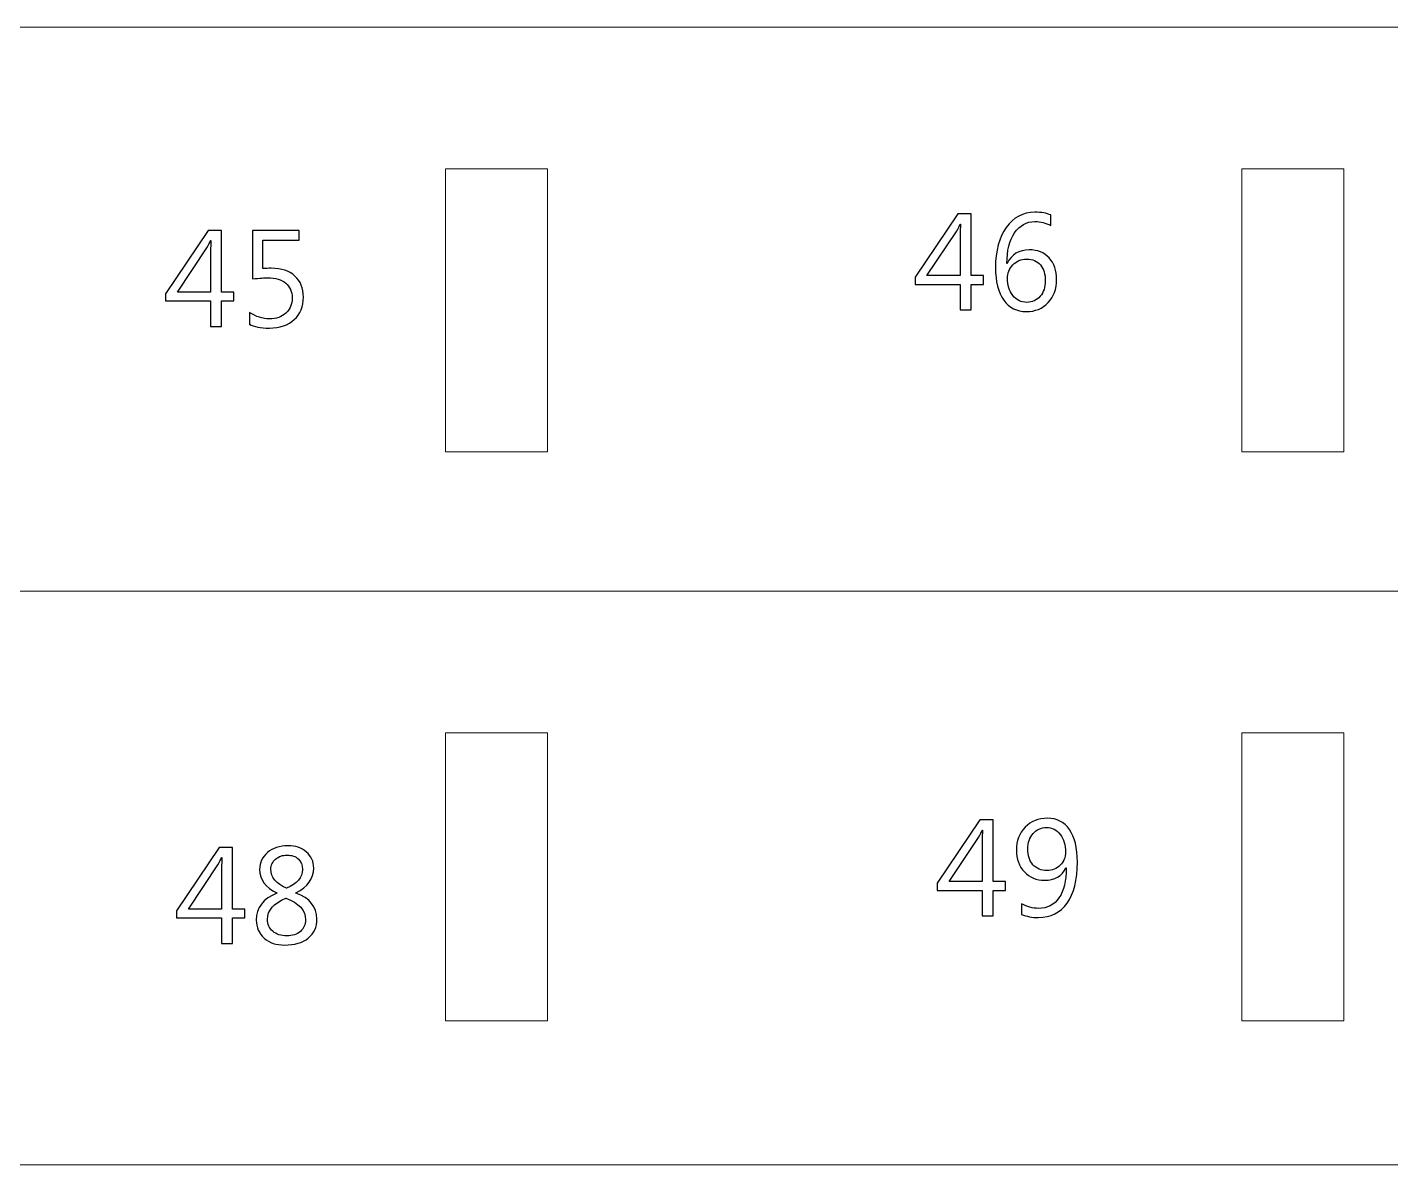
# Model space of a CAD drawing. Header units: centimetres. Extents: x -19.4 to 19.9, y -26.5 to 22.7.
# Drawn here: x -7.061 to -2.856, y -0.946 to 2.564 of the extents above; entities that cross this region are included whole.
import ezdxf

# ---------------------------------------------------------------- set-up
doc = ezdxf.new("R2010")
doc.units = ezdxf.units.CM
doc.header["$MEASUREMENT"] = 0
doc.layers.add('Camada 1', color=7, linetype='Continuous')

msp = doc.modelspace()

# ---------------------------------------------------------------- linework, layer by layer
at = {"layer": 'Camada 1', "color": 7, "lineweight": 9}
for points in [[(-5.77129, 1.2545), (-5.45597, 1.2545), (-5.45597, 2.12774), (-5.77129, 2.12774), (-5.77129, 1.2545)], [(-3.31529, 1.2545), (-2.99997, 1.2545), (-2.99997, 2.12774), (-3.31529, 2.12774), (-3.31529, 1.2545)], [(-5.77129, -0.50132), (-5.45597, -0.50132), (-5.45597, 0.38722), (-5.77129, 0.38722), (-5.77129, -0.50132)], [(-3.31529, -0.50132), (-2.99997, -0.50132), (-2.99997, 0.38722), (-3.31529, 0.38722), (-3.31529, -0.50132)]]:
    msp.add_lwpolyline(points, close=True, dxfattribs=at)
for points in [[(-10.39431, 2.56448), (-10.39431, 2.56448), (-1.77243, 2.56448), (-1.77243, 2.56448), (-1.77243, 2.56448), (-1.77243, 2.56448), (-1.45035, 0.82548), (-1.45035, 0.82548), (-1.45035, 0.82548), (-1.45035, 0.82548), (-10.39313, 0.82464), (-10.39313, 0.82464), (-10.39313, 0.82464), (-10.39313, 0.82464), (-10.39431, 2.56448), (-10.39431, 2.56448)], [(-10.39431, -0.94572), (-10.39431, -0.94572), (-1.77243, -0.94572), (-1.77243, -0.94572), (-1.77243, -0.94572), (-1.77243, -0.94572), (-1.45035, 0.82379), (-1.45035, 0.82379), (-1.45035, 0.82379), (-1.45035, 0.82379), (-10.39313, 0.82464), (-10.39313, 0.82464), (-10.39313, 0.82464), (-10.39313, 0.82464), (-10.39431, -0.94572), (-10.39431, -0.94572)]]:
    msp.add_open_spline(points, degree=3, knots=[0, 0, 0, 0, 0.2, 0.2, 0.2, 0.2, 0.4, 0.4, 0.4, 0.4, 0.6, 0.6, 0.6, 0.6, 1, 1, 1, 1], dxfattribs=at)
at = {"layer": 'Camada 1', "color": 7}
for points, knots in [([(-4.11186, 1.77094), (-4.11186, 1.77094), (-4.14996, 1.77094), (-4.14996, 1.77094), (-4.14996, 1.77094), (-4.14996, 1.77094), (-4.14996, 1.6922), (-4.14996, 1.6922), (-4.14996, 1.6922), (-4.14996, 1.6922), (-4.18341, 1.6922), (-4.18341, 1.6922), (-4.18341, 1.6922), (-4.18341, 1.6922), (-4.18341, 1.77094), (-4.18341, 1.77094), (-4.18341, 1.77094), (-4.18341, 1.77094), (-4.32269, 1.77094), (-4.32269, 1.77094), (-4.32269, 1.77094), (-4.32269, 1.77094), (-4.32269, 1.7931), (-4.32269, 1.7931), (-4.32269, 1.7931), (-4.32269, 1.7931), (-4.19082, 1.98854), (-4.19082, 1.98854), (-4.19082, 1.98854), (-4.19082, 1.98854), (-4.14996, 1.98854), (-4.14996, 1.98854), (-4.14996, 1.98854), (-4.14996, 1.98854), (-4.14996, 1.79846), (-4.14996, 1.79846), (-4.14996, 1.79846), (-4.14996, 1.79846), (-4.11186, 1.79846), (-4.11186, 1.79846), (-4.11186, 1.79846), (-4.11186, 1.79846), (-4.11186, 1.77094), (-4.11186, 1.77094)], [0, 0, 0, 0, 0.0833333, 0.0833333, 0.0833333, 0.0833333, 0.1666667, 0.1666667, 0.1666667, 0.1666667, 0.25, 0.25, 0.25, 0.25, 0.3333333, 0.3333333, 0.3333333, 0.3333333, 0.4166667, 0.4166667, 0.4166667, 0.4166667, 0.5, 0.5, 0.5, 0.5, 0.5833333, 0.5833333, 0.5833333, 0.5833333, 0.6666667, 0.6666667, 0.6666667, 0.6666667, 0.75, 0.75, 0.75, 0.75, 0.8333333, 0.8333333, 0.8333333, 0.8333333, 1, 1, 1, 1]), ([(-3.90443, 1.98515), (-3.90443, 1.98515), (-3.90443, 1.95305), (-3.90443, 1.95305), (-3.90443, 1.95305), (-3.91974, 1.96088), (-3.93582, 1.96483), (-3.95276, 1.96483), (-3.95276, 1.96483), (-3.97901, 1.96483), (-4.00003, 1.95312), (-4.01584, 1.92969), (-4.01584, 1.92969), (-4.03157, 1.90627), (-4.03947, 1.87487), (-4.03947, 1.83557), (-4.03947, 1.83557), (-4.03947, 1.83557), (-4.03863, 1.83557), (-4.03863, 1.83557), (-4.03863, 1.83557), (-4.02487, 1.86358), (-4.00229, 1.87762), (-3.97089, 1.87762), (-3.97089, 1.87762), (-3.945, 1.87762), (-3.92447, 1.8693), (-3.90915, 1.85272), (-3.90915, 1.85272), (-3.89384, 1.83607), (-3.88622, 1.81384), (-3.88622, 1.78597), (-3.88622, 1.78597), (-3.88622, 1.7569), (-3.89497, 1.73312), (-3.91247, 1.71471), (-3.91247, 1.71471), (-3.92997, 1.69629), (-3.95219, 1.68712), (-3.97915, 1.68712), (-3.97915, 1.68712), (-4.00892, 1.68712), (-4.03228, 1.69897), (-4.04921, 1.72268), (-4.04921, 1.72268), (-4.06614, 1.74639), (-4.07461, 1.77969), (-4.07461, 1.82259), (-4.07461, 1.82259), (-4.07461, 1.87459), (-4.06353, 1.91608), (-4.04138, 1.94705), (-4.04138, 1.94705), (-4.01922, 1.9781), (-3.98994, 1.99362), (-3.9536, 1.99362), (-3.9536, 1.99362), (-3.93293, 1.99362), (-3.91656, 1.9908), (-3.90443, 1.98515)], [0, 0, 0, 0, 0.0625, 0.0625, 0.0625, 0.0625, 0.125, 0.125, 0.125, 0.125, 0.1875, 0.1875, 0.1875, 0.1875, 0.25, 0.25, 0.25, 0.25, 0.3125, 0.3125, 0.3125, 0.3125, 0.375, 0.375, 0.375, 0.375, 0.4375, 0.4375, 0.4375, 0.4375, 0.5, 0.5, 0.5, 0.5, 0.5625, 0.5625, 0.5625, 0.5625, 0.625, 0.625, 0.625, 0.625, 0.6875, 0.6875, 0.6875, 0.6875, 0.75, 0.75, 0.75, 0.75, 0.8125, 0.8125, 0.8125, 0.8125, 0.875, 0.875, 0.875, 0.875, 1, 1, 1, 1]), ([(-6.42386, 1.71994), (-6.42386, 1.71994), (-6.46196, 1.71994), (-6.46196, 1.71994), (-6.46196, 1.71994), (-6.46196, 1.71994), (-6.46196, 1.6412), (-6.46196, 1.6412), (-6.46196, 1.6412), (-6.46196, 1.6412), (-6.49541, 1.6412), (-6.49541, 1.6412), (-6.49541, 1.6412), (-6.49541, 1.6412), (-6.49541, 1.71994), (-6.49541, 1.71994), (-6.49541, 1.71994), (-6.49541, 1.71994), (-6.63469, 1.71994), (-6.63469, 1.71994), (-6.63469, 1.71994), (-6.63469, 1.71994), (-6.63469, 1.7421), (-6.63469, 1.7421), (-6.63469, 1.7421), (-6.63469, 1.7421), (-6.50282, 1.93754), (-6.50282, 1.93754), (-6.50282, 1.93754), (-6.50282, 1.93754), (-6.46196, 1.93754), (-6.46196, 1.93754), (-6.46196, 1.93754), (-6.46196, 1.93754), (-6.46196, 1.74746), (-6.46196, 1.74746), (-6.46196, 1.74746), (-6.46196, 1.74746), (-6.42386, 1.74746), (-6.42386, 1.74746), (-6.42386, 1.74746), (-6.42386, 1.74746), (-6.42386, 1.71994), (-6.42386, 1.71994)], [0, 0, 0, 0, 0.0833333, 0.0833333, 0.0833333, 0.0833333, 0.1666667, 0.1666667, 0.1666667, 0.1666667, 0.25, 0.25, 0.25, 0.25, 0.3333333, 0.3333333, 0.3333333, 0.3333333, 0.4166667, 0.4166667, 0.4166667, 0.4166667, 0.5, 0.5, 0.5, 0.5, 0.5833333, 0.5833333, 0.5833333, 0.5833333, 0.6666667, 0.6666667, 0.6666667, 0.6666667, 0.75, 0.75, 0.75, 0.75, 0.8333333, 0.8333333, 0.8333333, 0.8333333, 1, 1, 1, 1]), ([(-6.3756, 1.6484), (-6.3756, 1.6484), (-6.3756, 1.68438), (-6.3756, 1.68438), (-6.3756, 1.68438), (-6.35535, 1.67112), (-6.33475, 1.66448), (-6.3138, 1.66448), (-6.3138, 1.66448), (-6.29284, 1.66448), (-6.27598, 1.67041), (-6.26314, 1.68226), (-6.26314, 1.68226), (-6.25036, 1.69405), (-6.24394, 1.70978), (-6.24394, 1.72933), (-6.24394, 1.72933), (-6.24394, 1.74873), (-6.25051, 1.7639), (-6.26356, 1.77476), (-6.26356, 1.77476), (-6.27668, 1.78563), (-6.29538, 1.79106), (-6.31979, 1.79106), (-6.31979, 1.79106), (-6.32805, 1.79106), (-6.34357, 1.79022), (-6.36629, 1.78859), (-6.36629, 1.78859), (-6.36629, 1.78859), (-6.36629, 1.93754), (-6.36629, 1.93754), (-6.36629, 1.93754), (-6.36629, 1.93754), (-6.22278, 1.93754), (-6.22278, 1.93754), (-6.22278, 1.93754), (-6.22278, 1.93754), (-6.22278, 1.90706), (-6.22278, 1.90706), (-6.22278, 1.90706), (-6.22278, 1.90706), (-6.33412, 1.90706), (-6.33412, 1.90706), (-6.33412, 1.90706), (-6.33412, 1.90706), (-6.33412, 1.81985), (-6.33412, 1.81985), (-6.33412, 1.81985), (-6.32501, 1.82041), (-6.31662, 1.8207), (-6.30886, 1.8207), (-6.30886, 1.8207), (-6.27718, 1.8207), (-6.25262, 1.81272), (-6.23527, 1.79685), (-6.23527, 1.79685), (-6.21791, 1.78097), (-6.20923, 1.75917), (-6.20923, 1.73151), (-6.20923, 1.73151), (-6.20923, 1.70287), (-6.21854, 1.67979), (-6.23724, 1.66237), (-6.23724, 1.66237), (-6.25594, 1.64487), (-6.28162, 1.63612), (-6.31415, 1.63612), (-6.31415, 1.63612), (-6.34159, 1.63612), (-6.36206, 1.64021), (-6.3756, 1.6484)], [0, 0, 0, 0, 0.0526316, 0.0526316, 0.0526316, 0.0526316, 0.1052632, 0.1052632, 0.1052632, 0.1052632, 0.1578947, 0.1578947, 0.1578947, 0.1578947, 0.2105263, 0.2105263, 0.2105263, 0.2105263, 0.2631579, 0.2631579, 0.2631579, 0.2631579, 0.3157895, 0.3157895, 0.3157895, 0.3157895, 0.3684211, 0.3684211, 0.3684211, 0.3684211, 0.4210526, 0.4210526, 0.4210526, 0.4210526, 0.4736842, 0.4736842, 0.4736842, 0.4736842, 0.5263158, 0.5263158, 0.5263158, 0.5263158, 0.5789474, 0.5789474, 0.5789474, 0.5789474, 0.6315789, 0.6315789, 0.6315789, 0.631579, 0.6842105, 0.6842105, 0.6842105, 0.6842105, 0.7368421, 0.7368421, 0.7368421, 0.7368421, 0.7894737, 0.7894737, 0.7894737, 0.7894737, 0.8421053, 0.8421053, 0.8421053, 0.8421053, 0.8947368, 0.8947368, 0.8947368, 0.8947369, 1, 1, 1, 1]), ([(-4.18341, 1.79846), (-4.18341, 1.79846), (-4.18341, 1.92652), (-4.18341, 1.92652), (-4.18341, 1.92652), (-4.18341, 1.93562), (-4.18313, 1.94585), (-4.18256, 1.95714), (-4.18256, 1.95714), (-4.18256, 1.95714), (-4.18341, 1.95714), (-4.18341, 1.95714), (-4.18341, 1.95714), (-4.18531, 1.95213), (-4.18912, 1.94458), (-4.19477, 1.93442), (-4.19477, 1.93442), (-4.19477, 1.93442), (-4.28593, 1.79846), (-4.28593, 1.79846), (-4.28593, 1.79846), (-4.28593, 1.79846), (-4.18341, 1.79846), (-4.18341, 1.79846)], [0, 0, 0, 0, 0.1428571, 0.1428571, 0.1428571, 0.1428572, 0.2857143, 0.2857143, 0.2857143, 0.2857143, 0.4285714, 0.4285714, 0.4285714, 0.4285714, 0.5714286, 0.5714286, 0.5714286, 0.5714286, 0.7142857, 0.7142857, 0.7142857, 0.7142857, 1, 1, 1, 1]), ([(-6.49541, 1.74746), (-6.49541, 1.74746), (-6.49541, 1.87552), (-6.49541, 1.87552), (-6.49541, 1.87552), (-6.49541, 1.88462), (-6.49513, 1.89485), (-6.49456, 1.90614), (-6.49456, 1.90614), (-6.49456, 1.90614), (-6.49541, 1.90614), (-6.49541, 1.90614), (-6.49541, 1.90614), (-6.49731, 1.90113), (-6.50112, 1.89358), (-6.50677, 1.88342), (-6.50677, 1.88342), (-6.50677, 1.88342), (-6.59793, 1.74746), (-6.59793, 1.74746), (-6.59793, 1.74746), (-6.59793, 1.74746), (-6.49541, 1.74746), (-6.49541, 1.74746)], [0, 0, 0, 0, 0.1428571, 0.1428571, 0.1428571, 0.1428572, 0.2857143, 0.2857143, 0.2857143, 0.2857143, 0.4285714, 0.4285714, 0.4285714, 0.4285714, 0.5714286, 0.5714286, 0.5714286, 0.5714286, 0.7142857, 0.7142857, 0.7142857, 0.7142857, 1, 1, 1, 1]), ([(-3.97844, 1.84884), (-3.99594, 1.84884), (-4.01012, 1.84291), (-4.02099, 1.83106), (-4.02099, 1.83106), (-4.03192, 1.81913), (-4.03736, 1.80516), (-4.03736, 1.789), (-4.03736, 1.789), (-4.03736, 1.76868), (-4.03192, 1.7514), (-4.02113, 1.737), (-4.02113, 1.737), (-4.01033, 1.72268), (-3.99594, 1.71548), (-3.97802, 1.71548), (-3.97802, 1.71548), (-3.96094, 1.71548), (-3.94711, 1.72176), (-3.93667, 1.73425), (-3.93667, 1.73425), (-3.92616, 1.74674), (-3.92094, 1.76254), (-3.92094, 1.78174), (-3.92094, 1.78174), (-3.92094, 1.80276), (-3.92595, 1.81913), (-3.93604, 1.83106), (-3.93604, 1.83106), (-3.94613, 1.84291), (-3.96024, 1.84884), (-3.97844, 1.84884)], [0, 0, 0, 0, 0.1111111, 0.1111111, 0.1111111, 0.1111111, 0.2222222, 0.2222222, 0.2222222, 0.2222222, 0.3333333, 0.3333333, 0.3333333, 0.3333333, 0.4444444, 0.4444444, 0.4444444, 0.4444445, 0.5555556, 0.5555556, 0.5555556, 0.5555556, 0.6666667, 0.6666667, 0.6666667, 0.6666667, 0.7777778, 0.7777778, 0.7777778, 0.7777778, 1, 1, 1, 1]), ([(-4.04386, -0.09906), (-4.04386, -0.09906), (-4.08196, -0.09906), (-4.08196, -0.09906), (-4.08196, -0.09906), (-4.08196, -0.09906), (-4.08196, -0.1778), (-4.08196, -0.1778), (-4.08196, -0.1778), (-4.08196, -0.1778), (-4.11541, -0.1778), (-4.11541, -0.1778), (-4.11541, -0.1778), (-4.11541, -0.1778), (-4.11541, -0.09906), (-4.11541, -0.09906), (-4.11541, -0.09906), (-4.11541, -0.09906), (-4.25469, -0.09906), (-4.25469, -0.09906), (-4.25469, -0.09906), (-4.25469, -0.09906), (-4.25469, -0.0769), (-4.25469, -0.0769), (-4.25469, -0.0769), (-4.25469, -0.0769), (-4.12282, 0.11854), (-4.12282, 0.11854), (-4.12282, 0.11854), (-4.12282, 0.11854), (-4.08196, 0.11854), (-4.08196, 0.11854), (-4.08196, 0.11854), (-4.08196, 0.11854), (-4.08196, -0.07154), (-4.08196, -0.07154), (-4.08196, -0.07154), (-4.08196, -0.07154), (-4.04386, -0.07154), (-4.04386, -0.07154), (-4.04386, -0.07154), (-4.04386, -0.07154), (-4.04386, -0.09906), (-4.04386, -0.09906)], [0, 0, 0, 0, 0.0833333, 0.0833333, 0.0833333, 0.0833333, 0.1666667, 0.1666667, 0.1666667, 0.1666667, 0.25, 0.25, 0.25, 0.25, 0.3333333, 0.3333333, 0.3333333, 0.3333333, 0.4166667, 0.4166667, 0.4166667, 0.4166667, 0.5, 0.5, 0.5, 0.5, 0.5833333, 0.5833333, 0.5833333, 0.5833333, 0.6666667, 0.6666667, 0.6666667, 0.6666667, 0.75, 0.75, 0.75, 0.75, 0.8333333, 0.8333333, 0.8333333, 0.8333333, 1, 1, 1, 1]), ([(-4.11541, -0.07154), (-4.11541, -0.07154), (-4.11541, 0.05652), (-4.11541, 0.05652), (-4.11541, 0.05652), (-4.11541, 0.06562), (-4.11513, 0.07585), (-4.11456, 0.08714), (-4.11456, 0.08714), (-4.11456, 0.08714), (-4.11541, 0.08714), (-4.11541, 0.08714), (-4.11541, 0.08714), (-4.11731, 0.08213), (-4.12112, 0.07458), (-4.12677, 0.06442), (-4.12677, 0.06442), (-4.12677, 0.06442), (-4.21793, -0.07154), (-4.21793, -0.07154), (-4.21793, -0.07154), (-4.21793, -0.07154), (-4.11541, -0.07154), (-4.11541, -0.07154)], [0, 0, 0, 0, 0.1428571, 0.1428571, 0.1428571, 0.1428572, 0.2857143, 0.2857143, 0.2857143, 0.2857143, 0.4285714, 0.4285714, 0.4285714, 0.4285714, 0.5714286, 0.5714286, 0.5714286, 0.5714286, 0.7142857, 0.7142857, 0.7142857, 0.7142857, 1, 1, 1, 1]), ([(-3.99391, -0.173), (-3.99391, -0.173), (-3.99391, -0.14048), (-3.99391, -0.14048), (-3.99391, -0.14048), (-3.9774, -0.14986), (-3.9599, -0.15452), (-3.94142, -0.15452), (-3.94142, -0.15452), (-3.9146, -0.15452), (-3.89365, -0.14365), (-3.87876, -0.12199), (-3.87876, -0.12199), (-3.8638, -0.10033), (-3.85632, -0.0695), (-3.85632, -0.02963), (-3.85632, -0.02963), (-3.85661, -0.02977), (-3.85689, -0.02977), (-3.85717, -0.02963), (-3.85717, -0.02963), (-3.8698, -0.05503), (-3.89188, -0.06773), (-3.92321, -0.06773), (-3.92321, -0.06773), (-3.94861, -0.06773), (-3.96936, -0.05912), (-3.98565, -0.04191), (-3.98565, -0.04191), (-4.00188, -0.02469), (-4.01, -0.00247), (-4.01, 0.02463), (-4.01, 0.02463), (-4.01, 0.05356), (-4.00111, 0.07733), (-3.98326, 0.09582), (-3.98326, 0.09582), (-3.9654, 0.11438), (-3.94261, 0.12362), (-3.91474, 0.12362), (-3.91474, 0.12362), (-3.8856, 0.12362), (-3.86282, 0.11205), (-3.84652, 0.08897), (-3.84652, 0.08897), (-3.83022, 0.0659), (-3.82203, 0.03225), (-3.82203, -0.01185), (-3.82203, -0.01185), (-3.82203, -0.0666), (-3.83262, -0.1088), (-3.85385, -0.13843), (-3.85385, -0.13843), (-3.87502, -0.16806), (-3.90451, -0.18288), (-3.94226, -0.18288), (-3.94226, -0.18288), (-3.96209, -0.18288), (-3.9793, -0.17956), (-3.99391, -0.173)], [0, 0, 0, 0, 0.0625, 0.0625, 0.0625, 0.0625, 0.125, 0.125, 0.125, 0.125, 0.1875, 0.1875, 0.1875, 0.1875, 0.25, 0.25, 0.25, 0.25, 0.3125, 0.3125, 0.3125, 0.3125, 0.375, 0.375, 0.375, 0.375, 0.4375, 0.4375, 0.4375, 0.4375, 0.5, 0.5, 0.5, 0.5, 0.5625, 0.5625, 0.5625, 0.5625, 0.625, 0.625, 0.625, 0.625, 0.6875, 0.6875, 0.6875, 0.6875, 0.75, 0.75, 0.75, 0.75, 0.8125, 0.8125, 0.8125, 0.8125, 0.875, 0.875, 0.875, 0.875, 1, 1, 1, 1]), ([(-3.91792, 0.09483), (-3.93429, 0.09483), (-3.94791, 0.08869), (-3.95884, 0.07635), (-3.95884, 0.07635), (-3.96978, 0.064), (-3.97528, 0.04833), (-3.97528, 0.02928), (-3.97528, 0.02928), (-3.97528, 0.00847), (-3.96992, -0.0079), (-3.9592, -0.01982), (-3.9592, -0.01982), (-3.94847, -0.03175), (-3.93394, -0.03767), (-3.91559, -0.03767), (-3.91559, -0.03767), (-3.89965, -0.03767), (-3.88617, -0.03224), (-3.87509, -0.02138), (-3.87509, -0.02138), (-3.86401, -0.01044), (-3.85844, 0.00283), (-3.85844, 0.01856), (-3.85844, 0.01856), (-3.85844, 0.041), (-3.86394, 0.05934), (-3.87495, 0.07352), (-3.87495, 0.07352), (-3.88596, 0.0877), (-3.90028, 0.09483), (-3.91792, 0.09483)], [0, 0, 0, 0, 0.1111111, 0.1111111, 0.1111111, 0.1111111, 0.2222222, 0.2222222, 0.2222222, 0.2222222, 0.3333333, 0.3333333, 0.3333333, 0.3333333, 0.4444444, 0.4444444, 0.4444444, 0.4444445, 0.5555556, 0.5555556, 0.5555556, 0.5555556, 0.6666667, 0.6666667, 0.6666667, 0.6666667, 0.7777778, 0.7777778, 0.7777778, 0.7777778, 1, 1, 1, 1]), ([(-6.38986, -0.18406), (-6.38986, -0.18406), (-6.42796, -0.18406), (-6.42796, -0.18406), (-6.42796, -0.18406), (-6.42796, -0.18406), (-6.42796, -0.2628), (-6.42796, -0.2628), (-6.42796, -0.2628), (-6.42796, -0.2628), (-6.46141, -0.2628), (-6.46141, -0.2628), (-6.46141, -0.2628), (-6.46141, -0.2628), (-6.46141, -0.18406), (-6.46141, -0.18406), (-6.46141, -0.18406), (-6.46141, -0.18406), (-6.60069, -0.18406), (-6.60069, -0.18406), (-6.60069, -0.18406), (-6.60069, -0.18406), (-6.60069, -0.1619), (-6.60069, -0.1619), (-6.60069, -0.1619), (-6.60069, -0.1619), (-6.46882, 0.03354), (-6.46882, 0.03354), (-6.46882, 0.03354), (-6.46882, 0.03354), (-6.42796, 0.03354), (-6.42796, 0.03354), (-6.42796, 0.03354), (-6.42796, 0.03354), (-6.42796, -0.15654), (-6.42796, -0.15654), (-6.42796, -0.15654), (-6.42796, -0.15654), (-6.38986, -0.15654), (-6.38986, -0.15654), (-6.38986, -0.15654), (-6.38986, -0.15654), (-6.38986, -0.18406), (-6.38986, -0.18406)], [0, 0, 0, 0, 0.0833333, 0.0833333, 0.0833333, 0.0833333, 0.1666667, 0.1666667, 0.1666667, 0.1666667, 0.25, 0.25, 0.25, 0.25, 0.3333333, 0.3333333, 0.3333333, 0.3333333, 0.4166667, 0.4166667, 0.4166667, 0.4166667, 0.5, 0.5, 0.5, 0.5, 0.5833333, 0.5833333, 0.5833333, 0.5833333, 0.6666667, 0.6666667, 0.6666667, 0.6666667, 0.75, 0.75, 0.75, 0.75, 0.8333333, 0.8333333, 0.8333333, 0.8333333, 1, 1, 1, 1]), ([(-6.46141, -0.15654), (-6.46141, -0.15654), (-6.46141, -0.02848), (-6.46141, -0.02848), (-6.46141, -0.02848), (-6.46141, -0.01938), (-6.46113, -0.00915), (-6.46056, 0.00214), (-6.46056, 0.00214), (-6.46056, 0.00214), (-6.46141, 0.00214), (-6.46141, 0.00214), (-6.46141, 0.00214), (-6.46331, -0.00287), (-6.46712, -0.01042), (-6.47277, -0.02058), (-6.47277, -0.02058), (-6.47277, -0.02058), (-6.56393, -0.15654), (-6.56393, -0.15654), (-6.56393, -0.15654), (-6.56393, -0.15654), (-6.46141, -0.15654), (-6.46141, -0.15654)], [0, 0, 0, 0, 0.1428571, 0.1428571, 0.1428571, 0.1428572, 0.2857143, 0.2857143, 0.2857143, 0.2857143, 0.4285714, 0.4285714, 0.4285714, 0.4285714, 0.5714286, 0.5714286, 0.5714286, 0.5714286, 0.7142857, 0.7142857, 0.7142857, 0.7142857, 1, 1, 1, 1]), ([(-6.2908, -0.10743), (-6.2908, -0.10743), (-6.2908, -0.10659), (-6.2908, -0.10659), (-6.2908, -0.10659), (-6.32636, -0.09008), (-6.34414, -0.06609), (-6.34414, -0.03462), (-6.34414, -0.03462), (-6.34414, -0.01324), (-6.33603, 0.00433), (-6.31973, 0.01802), (-6.31973, 0.01802), (-6.30343, 0.03177), (-6.28248, 0.03862), (-6.25679, 0.03862), (-6.25679, 0.03862), (-6.23365, 0.03862), (-6.2146, 0.0322), (-6.19971, 0.01936), (-6.19971, 0.01936), (-6.18483, 0.00651), (-6.17735, -0.00992), (-6.17735, -0.03003), (-6.17735, -0.03003), (-6.17735, -0.06291), (-6.19569, -0.08838), (-6.23238, -0.10659), (-6.23238, -0.10659), (-6.23238, -0.10659), (-6.23238, -0.10743), (-6.23238, -0.10743), (-6.23238, -0.10743), (-6.1892, -0.12289), (-6.16761, -0.14963), (-6.16761, -0.18766), (-6.16761, -0.18766), (-6.16761, -0.21221), (-6.17643, -0.23168), (-6.19407, -0.24615), (-6.19407, -0.24615), (-6.21164, -0.26061), (-6.23619, -0.26788), (-6.26759, -0.26788), (-6.26759, -0.26788), (-6.29292, -0.26788), (-6.31373, -0.26068), (-6.33017, -0.24636), (-6.33017, -0.24636), (-6.34654, -0.23204), (-6.35473, -0.21341), (-6.35473, -0.19055), (-6.35473, -0.19055), (-6.35473, -0.15252), (-6.33342, -0.12479), (-6.2908, -0.10743)], [0, 0, 0, 0, 0.0666667, 0.0666667, 0.0666667, 0.0666667, 0.1333333, 0.1333333, 0.1333333, 0.1333333, 0.2, 0.2, 0.2, 0.2, 0.2666667, 0.2666667, 0.2666667, 0.2666667, 0.3333333, 0.3333333, 0.3333333, 0.3333333, 0.4, 0.4, 0.4, 0.4, 0.4666667, 0.4666667, 0.4666667, 0.4666667, 0.5333333, 0.5333333, 0.5333333, 0.5333333, 0.6, 0.6, 0.6, 0.6, 0.6666667, 0.6666667, 0.6666667, 0.6666667, 0.7333333, 0.7333333, 0.7333333, 0.7333333, 0.8, 0.8, 0.8, 0.8, 0.8666667, 0.8666667, 0.8666667, 0.8666667, 1, 1, 1, 1]), ([(-6.21206, -0.03427), (-6.21206, -0.02058), (-6.21636, -0.00985), (-6.2249, -0.00195), (-6.2249, -0.00195), (-6.23344, 0.00588), (-6.24515, 0.00983), (-6.2599, 0.00983), (-6.2599, 0.00983), (-6.27373, 0.00983), (-6.28544, 0.00574), (-6.29504, -0.00252), (-6.29504, -0.00252), (-6.30463, -0.0107), (-6.30943, -0.02114), (-6.30943, -0.03384), (-6.30943, -0.03384), (-6.30943, -0.05967), (-6.29334, -0.07907), (-6.26117, -0.09219), (-6.26117, -0.09219), (-6.22843, -0.07865), (-6.21206, -0.05939), (-6.21206, -0.03427)], [0, 0, 0, 0, 0.1428571, 0.1428571, 0.1428571, 0.1428572, 0.2857143, 0.2857143, 0.2857143, 0.2857143, 0.4285714, 0.4285714, 0.4285714, 0.4285714, 0.5714286, 0.5714286, 0.5714286, 0.5714286, 0.7142857, 0.7142857, 0.7142857, 0.7142857, 1, 1, 1, 1]), ([(-6.26343, -0.12352), (-6.30117, -0.13855), (-6.32001, -0.16042), (-6.32001, -0.189), (-6.32001, -0.189), (-6.32001, -0.20374), (-6.31451, -0.21588), (-6.30357, -0.22533), (-6.30357, -0.22533), (-6.29264, -0.23479), (-6.27824, -0.23952), (-6.26032, -0.23952), (-6.26032, -0.23952), (-6.24325, -0.23952), (-6.22935, -0.23486), (-6.21855, -0.22555), (-6.21855, -0.22555), (-6.20776, -0.21623), (-6.20232, -0.20445), (-6.20232, -0.1902), (-6.20232, -0.1902), (-6.20232, -0.16042), (-6.22271, -0.13813), (-6.26343, -0.12352)], [0, 0, 0, 0, 0.1428571, 0.1428571, 0.1428571, 0.1428572, 0.2857143, 0.2857143, 0.2857143, 0.2857143, 0.4285714, 0.4285714, 0.4285714, 0.4285714, 0.5714286, 0.5714286, 0.5714286, 0.5714286, 0.7142857, 0.7142857, 0.7142857, 0.7142857, 1, 1, 1, 1])]:
    msp.add_open_spline(points, degree=3, knots=knots, dxfattribs=at)
at = {"layer": 'Camada 1', "color": 250, "lineweight": 9}
for points, knots in [([(-4.11186, 1.77094), (-4.11186, 1.77094), (-4.14996, 1.77094), (-4.14996, 1.77094), (-4.14996, 1.77094), (-4.14996, 1.77094), (-4.14996, 1.6922), (-4.14996, 1.6922), (-4.14996, 1.6922), (-4.14996, 1.6922), (-4.18341, 1.6922), (-4.18341, 1.6922), (-4.18341, 1.6922), (-4.18341, 1.6922), (-4.18341, 1.77094), (-4.18341, 1.77094), (-4.18341, 1.77094), (-4.18341, 1.77094), (-4.32269, 1.77094), (-4.32269, 1.77094), (-4.32269, 1.77094), (-4.32269, 1.77094), (-4.32269, 1.7931), (-4.32269, 1.7931), (-4.32269, 1.7931), (-4.32269, 1.7931), (-4.19082, 1.98854), (-4.19082, 1.98854), (-4.19082, 1.98854), (-4.19082, 1.98854), (-4.14996, 1.98854), (-4.14996, 1.98854), (-4.14996, 1.98854), (-4.14996, 1.98854), (-4.14996, 1.79846), (-4.14996, 1.79846), (-4.14996, 1.79846), (-4.14996, 1.79846), (-4.11186, 1.79846), (-4.11186, 1.79846), (-4.11186, 1.79846), (-4.11186, 1.79846), (-4.11186, 1.77094), (-4.11186, 1.77094)], [0, 0, 0, 0, 0.0833333, 0.0833333, 0.0833333, 0.0833333, 0.1666667, 0.1666667, 0.1666667, 0.1666667, 0.25, 0.25, 0.25, 0.25, 0.3333333, 0.3333333, 0.3333333, 0.3333333, 0.4166667, 0.4166667, 0.4166667, 0.4166667, 0.5, 0.5, 0.5, 0.5, 0.5833333, 0.5833333, 0.5833333, 0.5833333, 0.6666667, 0.6666667, 0.6666667, 0.6666667, 0.75, 0.75, 0.75, 0.75, 0.8333333, 0.8333333, 0.8333333, 0.8333333, 1, 1, 1, 1]), ([(-3.90443, 1.98515), (-3.90443, 1.98515), (-3.90443, 1.95305), (-3.90443, 1.95305), (-3.90443, 1.95305), (-3.91974, 1.96088), (-3.93582, 1.96483), (-3.95276, 1.96483), (-3.95276, 1.96483), (-3.97901, 1.96483), (-4.00003, 1.95312), (-4.01584, 1.92969), (-4.01584, 1.92969), (-4.03157, 1.90627), (-4.03947, 1.87487), (-4.03947, 1.83557), (-4.03947, 1.83557), (-4.03947, 1.83557), (-4.03863, 1.83557), (-4.03863, 1.83557), (-4.03863, 1.83557), (-4.02487, 1.86358), (-4.00229, 1.87762), (-3.97089, 1.87762), (-3.97089, 1.87762), (-3.945, 1.87762), (-3.92447, 1.8693), (-3.90915, 1.85272), (-3.90915, 1.85272), (-3.89384, 1.83607), (-3.88622, 1.81384), (-3.88622, 1.78597), (-3.88622, 1.78597), (-3.88622, 1.7569), (-3.89497, 1.73312), (-3.91247, 1.71471), (-3.91247, 1.71471), (-3.92997, 1.69629), (-3.95219, 1.68712), (-3.97915, 1.68712), (-3.97915, 1.68712), (-4.00892, 1.68712), (-4.03228, 1.69897), (-4.04921, 1.72268), (-4.04921, 1.72268), (-4.06614, 1.74639), (-4.07461, 1.77969), (-4.07461, 1.82259), (-4.07461, 1.82259), (-4.07461, 1.87459), (-4.06353, 1.91608), (-4.04138, 1.94705), (-4.04138, 1.94705), (-4.01922, 1.9781), (-3.98994, 1.99362), (-3.9536, 1.99362), (-3.9536, 1.99362), (-3.93293, 1.99362), (-3.91656, 1.9908), (-3.90443, 1.98515)], [0, 0, 0, 0, 0.0625, 0.0625, 0.0625, 0.0625, 0.125, 0.125, 0.125, 0.125, 0.1875, 0.1875, 0.1875, 0.1875, 0.25, 0.25, 0.25, 0.25, 0.3125, 0.3125, 0.3125, 0.3125, 0.375, 0.375, 0.375, 0.375, 0.4375, 0.4375, 0.4375, 0.4375, 0.5, 0.5, 0.5, 0.5, 0.5625, 0.5625, 0.5625, 0.5625, 0.625, 0.625, 0.625, 0.625, 0.6875, 0.6875, 0.6875, 0.6875, 0.75, 0.75, 0.75, 0.75, 0.8125, 0.8125, 0.8125, 0.8125, 0.875, 0.875, 0.875, 0.875, 1, 1, 1, 1]), ([(-6.42386, 1.71994), (-6.42386, 1.71994), (-6.46196, 1.71994), (-6.46196, 1.71994), (-6.46196, 1.71994), (-6.46196, 1.71994), (-6.46196, 1.6412), (-6.46196, 1.6412), (-6.46196, 1.6412), (-6.46196, 1.6412), (-6.49541, 1.6412), (-6.49541, 1.6412), (-6.49541, 1.6412), (-6.49541, 1.6412), (-6.49541, 1.71994), (-6.49541, 1.71994), (-6.49541, 1.71994), (-6.49541, 1.71994), (-6.63469, 1.71994), (-6.63469, 1.71994), (-6.63469, 1.71994), (-6.63469, 1.71994), (-6.63469, 1.7421), (-6.63469, 1.7421), (-6.63469, 1.7421), (-6.63469, 1.7421), (-6.50282, 1.93754), (-6.50282, 1.93754), (-6.50282, 1.93754), (-6.50282, 1.93754), (-6.46196, 1.93754), (-6.46196, 1.93754), (-6.46196, 1.93754), (-6.46196, 1.93754), (-6.46196, 1.74746), (-6.46196, 1.74746), (-6.46196, 1.74746), (-6.46196, 1.74746), (-6.42386, 1.74746), (-6.42386, 1.74746), (-6.42386, 1.74746), (-6.42386, 1.74746), (-6.42386, 1.71994), (-6.42386, 1.71994)], [0, 0, 0, 0, 0.0833333, 0.0833333, 0.0833333, 0.0833333, 0.1666667, 0.1666667, 0.1666667, 0.1666667, 0.25, 0.25, 0.25, 0.25, 0.3333333, 0.3333333, 0.3333333, 0.3333333, 0.4166667, 0.4166667, 0.4166667, 0.4166667, 0.5, 0.5, 0.5, 0.5, 0.5833333, 0.5833333, 0.5833333, 0.5833333, 0.6666667, 0.6666667, 0.6666667, 0.6666667, 0.75, 0.75, 0.75, 0.75, 0.8333333, 0.8333333, 0.8333333, 0.8333333, 1, 1, 1, 1]), ([(-6.3756, 1.6484), (-6.3756, 1.6484), (-6.3756, 1.68438), (-6.3756, 1.68438), (-6.3756, 1.68438), (-6.35535, 1.67112), (-6.33475, 1.66448), (-6.3138, 1.66448), (-6.3138, 1.66448), (-6.29284, 1.66448), (-6.27598, 1.67041), (-6.26314, 1.68226), (-6.26314, 1.68226), (-6.25036, 1.69405), (-6.24394, 1.70978), (-6.24394, 1.72933), (-6.24394, 1.72933), (-6.24394, 1.74873), (-6.25051, 1.7639), (-6.26356, 1.77476), (-6.26356, 1.77476), (-6.27668, 1.78563), (-6.29538, 1.79106), (-6.31979, 1.79106), (-6.31979, 1.79106), (-6.32805, 1.79106), (-6.34357, 1.79022), (-6.36629, 1.78859), (-6.36629, 1.78859), (-6.36629, 1.78859), (-6.36629, 1.93754), (-6.36629, 1.93754), (-6.36629, 1.93754), (-6.36629, 1.93754), (-6.22278, 1.93754), (-6.22278, 1.93754), (-6.22278, 1.93754), (-6.22278, 1.93754), (-6.22278, 1.90706), (-6.22278, 1.90706), (-6.22278, 1.90706), (-6.22278, 1.90706), (-6.33412, 1.90706), (-6.33412, 1.90706), (-6.33412, 1.90706), (-6.33412, 1.90706), (-6.33412, 1.81985), (-6.33412, 1.81985), (-6.33412, 1.81985), (-6.32501, 1.82041), (-6.31662, 1.8207), (-6.30886, 1.8207), (-6.30886, 1.8207), (-6.27718, 1.8207), (-6.25262, 1.81272), (-6.23527, 1.79685), (-6.23527, 1.79685), (-6.21791, 1.78097), (-6.20923, 1.75917), (-6.20923, 1.73151), (-6.20923, 1.73151), (-6.20923, 1.70287), (-6.21854, 1.67979), (-6.23724, 1.66237), (-6.23724, 1.66237), (-6.25594, 1.64487), (-6.28162, 1.63612), (-6.31415, 1.63612), (-6.31415, 1.63612), (-6.34159, 1.63612), (-6.36206, 1.64021), (-6.3756, 1.6484)], [0, 0, 0, 0, 0.0526316, 0.0526316, 0.0526316, 0.0526316, 0.1052632, 0.1052632, 0.1052632, 0.1052632, 0.1578947, 0.1578947, 0.1578947, 0.1578947, 0.2105263, 0.2105263, 0.2105263, 0.2105263, 0.2631579, 0.2631579, 0.2631579, 0.2631579, 0.3157895, 0.3157895, 0.3157895, 0.3157895, 0.3684211, 0.3684211, 0.3684211, 0.3684211, 0.4210526, 0.4210526, 0.4210526, 0.4210526, 0.4736842, 0.4736842, 0.4736842, 0.4736842, 0.5263158, 0.5263158, 0.5263158, 0.5263158, 0.5789474, 0.5789474, 0.5789474, 0.5789474, 0.6315789, 0.6315789, 0.6315789, 0.631579, 0.6842105, 0.6842105, 0.6842105, 0.6842105, 0.7368421, 0.7368421, 0.7368421, 0.7368421, 0.7894737, 0.7894737, 0.7894737, 0.7894737, 0.8421053, 0.8421053, 0.8421053, 0.8421053, 0.8947368, 0.8947368, 0.8947368, 0.8947369, 1, 1, 1, 1]), ([(-4.18341, 1.79846), (-4.18341, 1.79846), (-4.18341, 1.92652), (-4.18341, 1.92652), (-4.18341, 1.92652), (-4.18341, 1.93562), (-4.18313, 1.94585), (-4.18256, 1.95714), (-4.18256, 1.95714), (-4.18256, 1.95714), (-4.18341, 1.95714), (-4.18341, 1.95714), (-4.18341, 1.95714), (-4.18531, 1.95213), (-4.18912, 1.94458), (-4.19477, 1.93442), (-4.19477, 1.93442), (-4.19477, 1.93442), (-4.28593, 1.79846), (-4.28593, 1.79846), (-4.28593, 1.79846), (-4.28593, 1.79846), (-4.18341, 1.79846), (-4.18341, 1.79846)], [0, 0, 0, 0, 0.1428571, 0.1428571, 0.1428571, 0.1428572, 0.2857143, 0.2857143, 0.2857143, 0.2857143, 0.4285714, 0.4285714, 0.4285714, 0.4285714, 0.5714286, 0.5714286, 0.5714286, 0.5714286, 0.7142857, 0.7142857, 0.7142857, 0.7142857, 1, 1, 1, 1]), ([(-6.49541, 1.74746), (-6.49541, 1.74746), (-6.49541, 1.87552), (-6.49541, 1.87552), (-6.49541, 1.87552), (-6.49541, 1.88462), (-6.49513, 1.89485), (-6.49456, 1.90614), (-6.49456, 1.90614), (-6.49456, 1.90614), (-6.49541, 1.90614), (-6.49541, 1.90614), (-6.49541, 1.90614), (-6.49731, 1.90113), (-6.50112, 1.89358), (-6.50677, 1.88342), (-6.50677, 1.88342), (-6.50677, 1.88342), (-6.59793, 1.74746), (-6.59793, 1.74746), (-6.59793, 1.74746), (-6.59793, 1.74746), (-6.49541, 1.74746), (-6.49541, 1.74746)], [0, 0, 0, 0, 0.1428571, 0.1428571, 0.1428571, 0.1428572, 0.2857143, 0.2857143, 0.2857143, 0.2857143, 0.4285714, 0.4285714, 0.4285714, 0.4285714, 0.5714286, 0.5714286, 0.5714286, 0.5714286, 0.7142857, 0.7142857, 0.7142857, 0.7142857, 1, 1, 1, 1]), ([(-3.97844, 1.84884), (-3.99594, 1.84884), (-4.01012, 1.84291), (-4.02099, 1.83106), (-4.02099, 1.83106), (-4.03192, 1.81913), (-4.03736, 1.80516), (-4.03736, 1.789), (-4.03736, 1.789), (-4.03736, 1.76868), (-4.03192, 1.7514), (-4.02113, 1.737), (-4.02113, 1.737), (-4.01033, 1.72268), (-3.99594, 1.71548), (-3.97802, 1.71548), (-3.97802, 1.71548), (-3.96094, 1.71548), (-3.94711, 1.72176), (-3.93667, 1.73425), (-3.93667, 1.73425), (-3.92616, 1.74674), (-3.92094, 1.76254), (-3.92094, 1.78174), (-3.92094, 1.78174), (-3.92094, 1.80276), (-3.92595, 1.81913), (-3.93604, 1.83106), (-3.93604, 1.83106), (-3.94613, 1.84291), (-3.96024, 1.84884), (-3.97844, 1.84884)], [0, 0, 0, 0, 0.1111111, 0.1111111, 0.1111111, 0.1111111, 0.2222222, 0.2222222, 0.2222222, 0.2222222, 0.3333333, 0.3333333, 0.3333333, 0.3333333, 0.4444444, 0.4444444, 0.4444444, 0.4444445, 0.5555556, 0.5555556, 0.5555556, 0.5555556, 0.6666667, 0.6666667, 0.6666667, 0.6666667, 0.7777778, 0.7777778, 0.7777778, 0.7777778, 1, 1, 1, 1]), ([(-4.04386, -0.09906), (-4.04386, -0.09906), (-4.08196, -0.09906), (-4.08196, -0.09906), (-4.08196, -0.09906), (-4.08196, -0.09906), (-4.08196, -0.1778), (-4.08196, -0.1778), (-4.08196, -0.1778), (-4.08196, -0.1778), (-4.11541, -0.1778), (-4.11541, -0.1778), (-4.11541, -0.1778), (-4.11541, -0.1778), (-4.11541, -0.09906), (-4.11541, -0.09906), (-4.11541, -0.09906), (-4.11541, -0.09906), (-4.25469, -0.09906), (-4.25469, -0.09906), (-4.25469, -0.09906), (-4.25469, -0.09906), (-4.25469, -0.0769), (-4.25469, -0.0769), (-4.25469, -0.0769), (-4.25469, -0.0769), (-4.12282, 0.11854), (-4.12282, 0.11854), (-4.12282, 0.11854), (-4.12282, 0.11854), (-4.08196, 0.11854), (-4.08196, 0.11854), (-4.08196, 0.11854), (-4.08196, 0.11854), (-4.08196, -0.07154), (-4.08196, -0.07154), (-4.08196, -0.07154), (-4.08196, -0.07154), (-4.04386, -0.07154), (-4.04386, -0.07154), (-4.04386, -0.07154), (-4.04386, -0.07154), (-4.04386, -0.09906), (-4.04386, -0.09906)], [0, 0, 0, 0, 0.0833333, 0.0833333, 0.0833333, 0.0833333, 0.1666667, 0.1666667, 0.1666667, 0.1666667, 0.25, 0.25, 0.25, 0.25, 0.3333333, 0.3333333, 0.3333333, 0.3333333, 0.4166667, 0.4166667, 0.4166667, 0.4166667, 0.5, 0.5, 0.5, 0.5, 0.5833333, 0.5833333, 0.5833333, 0.5833333, 0.6666667, 0.6666667, 0.6666667, 0.6666667, 0.75, 0.75, 0.75, 0.75, 0.8333333, 0.8333333, 0.8333333, 0.8333333, 1, 1, 1, 1]), ([(-4.11541, -0.07154), (-4.11541, -0.07154), (-4.11541, 0.05652), (-4.11541, 0.05652), (-4.11541, 0.05652), (-4.11541, 0.06562), (-4.11513, 0.07585), (-4.11456, 0.08714), (-4.11456, 0.08714), (-4.11456, 0.08714), (-4.11541, 0.08714), (-4.11541, 0.08714), (-4.11541, 0.08714), (-4.11731, 0.08213), (-4.12112, 0.07458), (-4.12677, 0.06442), (-4.12677, 0.06442), (-4.12677, 0.06442), (-4.21793, -0.07154), (-4.21793, -0.07154), (-4.21793, -0.07154), (-4.21793, -0.07154), (-4.11541, -0.07154), (-4.11541, -0.07154)], [0, 0, 0, 0, 0.1428571, 0.1428571, 0.1428571, 0.1428572, 0.2857143, 0.2857143, 0.2857143, 0.2857143, 0.4285714, 0.4285714, 0.4285714, 0.4285714, 0.5714286, 0.5714286, 0.5714286, 0.5714286, 0.7142857, 0.7142857, 0.7142857, 0.7142857, 1, 1, 1, 1]), ([(-3.99391, -0.173), (-3.99391, -0.173), (-3.99391, -0.14048), (-3.99391, -0.14048), (-3.99391, -0.14048), (-3.9774, -0.14986), (-3.9599, -0.15452), (-3.94142, -0.15452), (-3.94142, -0.15452), (-3.9146, -0.15452), (-3.89365, -0.14365), (-3.87876, -0.12199), (-3.87876, -0.12199), (-3.8638, -0.10033), (-3.85632, -0.0695), (-3.85632, -0.02963), (-3.85632, -0.02963), (-3.85661, -0.02977), (-3.85689, -0.02977), (-3.85717, -0.02963), (-3.85717, -0.02963), (-3.8698, -0.05503), (-3.89188, -0.06773), (-3.92321, -0.06773), (-3.92321, -0.06773), (-3.94861, -0.06773), (-3.96936, -0.05912), (-3.98565, -0.04191), (-3.98565, -0.04191), (-4.00188, -0.02469), (-4.01, -0.00247), (-4.01, 0.02463), (-4.01, 0.02463), (-4.01, 0.05356), (-4.00111, 0.07733), (-3.98326, 0.09582), (-3.98326, 0.09582), (-3.9654, 0.11438), (-3.94261, 0.12362), (-3.91474, 0.12362), (-3.91474, 0.12362), (-3.8856, 0.12362), (-3.86282, 0.11205), (-3.84652, 0.08897), (-3.84652, 0.08897), (-3.83022, 0.0659), (-3.82203, 0.03225), (-3.82203, -0.01185), (-3.82203, -0.01185), (-3.82203, -0.0666), (-3.83262, -0.1088), (-3.85385, -0.13843), (-3.85385, -0.13843), (-3.87502, -0.16806), (-3.90451, -0.18288), (-3.94226, -0.18288), (-3.94226, -0.18288), (-3.96209, -0.18288), (-3.9793, -0.17956), (-3.99391, -0.173)], [0, 0, 0, 0, 0.0625, 0.0625, 0.0625, 0.0625, 0.125, 0.125, 0.125, 0.125, 0.1875, 0.1875, 0.1875, 0.1875, 0.25, 0.25, 0.25, 0.25, 0.3125, 0.3125, 0.3125, 0.3125, 0.375, 0.375, 0.375, 0.375, 0.4375, 0.4375, 0.4375, 0.4375, 0.5, 0.5, 0.5, 0.5, 0.5625, 0.5625, 0.5625, 0.5625, 0.625, 0.625, 0.625, 0.625, 0.6875, 0.6875, 0.6875, 0.6875, 0.75, 0.75, 0.75, 0.75, 0.8125, 0.8125, 0.8125, 0.8125, 0.875, 0.875, 0.875, 0.875, 1, 1, 1, 1]), ([(-3.91792, 0.09483), (-3.93429, 0.09483), (-3.94791, 0.08869), (-3.95884, 0.07635), (-3.95884, 0.07635), (-3.96978, 0.064), (-3.97528, 0.04833), (-3.97528, 0.02928), (-3.97528, 0.02928), (-3.97528, 0.00847), (-3.96992, -0.0079), (-3.9592, -0.01982), (-3.9592, -0.01982), (-3.94847, -0.03175), (-3.93394, -0.03767), (-3.91559, -0.03767), (-3.91559, -0.03767), (-3.89965, -0.03767), (-3.88617, -0.03224), (-3.87509, -0.02138), (-3.87509, -0.02138), (-3.86401, -0.01044), (-3.85844, 0.00283), (-3.85844, 0.01856), (-3.85844, 0.01856), (-3.85844, 0.041), (-3.86394, 0.05934), (-3.87495, 0.07352), (-3.87495, 0.07352), (-3.88596, 0.0877), (-3.90028, 0.09483), (-3.91792, 0.09483)], [0, 0, 0, 0, 0.1111111, 0.1111111, 0.1111111, 0.1111111, 0.2222222, 0.2222222, 0.2222222, 0.2222222, 0.3333333, 0.3333333, 0.3333333, 0.3333333, 0.4444444, 0.4444444, 0.4444444, 0.4444445, 0.5555556, 0.5555556, 0.5555556, 0.5555556, 0.6666667, 0.6666667, 0.6666667, 0.6666667, 0.7777778, 0.7777778, 0.7777778, 0.7777778, 1, 1, 1, 1]), ([(-6.38986, -0.18406), (-6.38986, -0.18406), (-6.42796, -0.18406), (-6.42796, -0.18406), (-6.42796, -0.18406), (-6.42796, -0.18406), (-6.42796, -0.2628), (-6.42796, -0.2628), (-6.42796, -0.2628), (-6.42796, -0.2628), (-6.46141, -0.2628), (-6.46141, -0.2628), (-6.46141, -0.2628), (-6.46141, -0.2628), (-6.46141, -0.18406), (-6.46141, -0.18406), (-6.46141, -0.18406), (-6.46141, -0.18406), (-6.60069, -0.18406), (-6.60069, -0.18406), (-6.60069, -0.18406), (-6.60069, -0.18406), (-6.60069, -0.1619), (-6.60069, -0.1619), (-6.60069, -0.1619), (-6.60069, -0.1619), (-6.46882, 0.03354), (-6.46882, 0.03354), (-6.46882, 0.03354), (-6.46882, 0.03354), (-6.42796, 0.03354), (-6.42796, 0.03354), (-6.42796, 0.03354), (-6.42796, 0.03354), (-6.42796, -0.15654), (-6.42796, -0.15654), (-6.42796, -0.15654), (-6.42796, -0.15654), (-6.38986, -0.15654), (-6.38986, -0.15654), (-6.38986, -0.15654), (-6.38986, -0.15654), (-6.38986, -0.18406), (-6.38986, -0.18406)], [0, 0, 0, 0, 0.0833333, 0.0833333, 0.0833333, 0.0833333, 0.1666667, 0.1666667, 0.1666667, 0.1666667, 0.25, 0.25, 0.25, 0.25, 0.3333333, 0.3333333, 0.3333333, 0.3333333, 0.4166667, 0.4166667, 0.4166667, 0.4166667, 0.5, 0.5, 0.5, 0.5, 0.5833333, 0.5833333, 0.5833333, 0.5833333, 0.6666667, 0.6666667, 0.6666667, 0.6666667, 0.75, 0.75, 0.75, 0.75, 0.8333333, 0.8333333, 0.8333333, 0.8333333, 1, 1, 1, 1]), ([(-6.46141, -0.15654), (-6.46141, -0.15654), (-6.46141, -0.02848), (-6.46141, -0.02848), (-6.46141, -0.02848), (-6.46141, -0.01938), (-6.46113, -0.00915), (-6.46056, 0.00214), (-6.46056, 0.00214), (-6.46056, 0.00214), (-6.46141, 0.00214), (-6.46141, 0.00214), (-6.46141, 0.00214), (-6.46331, -0.00287), (-6.46712, -0.01042), (-6.47277, -0.02058), (-6.47277, -0.02058), (-6.47277, -0.02058), (-6.56393, -0.15654), (-6.56393, -0.15654), (-6.56393, -0.15654), (-6.56393, -0.15654), (-6.46141, -0.15654), (-6.46141, -0.15654)], [0, 0, 0, 0, 0.1428571, 0.1428571, 0.1428571, 0.1428572, 0.2857143, 0.2857143, 0.2857143, 0.2857143, 0.4285714, 0.4285714, 0.4285714, 0.4285714, 0.5714286, 0.5714286, 0.5714286, 0.5714286, 0.7142857, 0.7142857, 0.7142857, 0.7142857, 1, 1, 1, 1]), ([(-6.2908, -0.10743), (-6.2908, -0.10743), (-6.2908, -0.10659), (-6.2908, -0.10659), (-6.2908, -0.10659), (-6.32636, -0.09008), (-6.34414, -0.06609), (-6.34414, -0.03462), (-6.34414, -0.03462), (-6.34414, -0.01324), (-6.33603, 0.00433), (-6.31973, 0.01802), (-6.31973, 0.01802), (-6.30343, 0.03177), (-6.28248, 0.03862), (-6.25679, 0.03862), (-6.25679, 0.03862), (-6.23365, 0.03862), (-6.2146, 0.0322), (-6.19971, 0.01936), (-6.19971, 0.01936), (-6.18483, 0.00651), (-6.17735, -0.00992), (-6.17735, -0.03003), (-6.17735, -0.03003), (-6.17735, -0.06291), (-6.19569, -0.08838), (-6.23238, -0.10659), (-6.23238, -0.10659), (-6.23238, -0.10659), (-6.23238, -0.10743), (-6.23238, -0.10743), (-6.23238, -0.10743), (-6.1892, -0.12289), (-6.16761, -0.14963), (-6.16761, -0.18766), (-6.16761, -0.18766), (-6.16761, -0.21221), (-6.17643, -0.23168), (-6.19407, -0.24615), (-6.19407, -0.24615), (-6.21164, -0.26061), (-6.23619, -0.26788), (-6.26759, -0.26788), (-6.26759, -0.26788), (-6.29292, -0.26788), (-6.31373, -0.26068), (-6.33017, -0.24636), (-6.33017, -0.24636), (-6.34654, -0.23204), (-6.35473, -0.21341), (-6.35473, -0.19055), (-6.35473, -0.19055), (-6.35473, -0.15252), (-6.33342, -0.12479), (-6.2908, -0.10743)], [0, 0, 0, 0, 0.0666667, 0.0666667, 0.0666667, 0.0666667, 0.1333333, 0.1333333, 0.1333333, 0.1333333, 0.2, 0.2, 0.2, 0.2, 0.2666667, 0.2666667, 0.2666667, 0.2666667, 0.3333333, 0.3333333, 0.3333333, 0.3333333, 0.4, 0.4, 0.4, 0.4, 0.4666667, 0.4666667, 0.4666667, 0.4666667, 0.5333333, 0.5333333, 0.5333333, 0.5333333, 0.6, 0.6, 0.6, 0.6, 0.6666667, 0.6666667, 0.6666667, 0.6666667, 0.7333333, 0.7333333, 0.7333333, 0.7333333, 0.8, 0.8, 0.8, 0.8, 0.8666667, 0.8666667, 0.8666667, 0.8666667, 1, 1, 1, 1]), ([(-6.21206, -0.03427), (-6.21206, -0.02058), (-6.21636, -0.00985), (-6.2249, -0.00195), (-6.2249, -0.00195), (-6.23344, 0.00588), (-6.24515, 0.00983), (-6.2599, 0.00983), (-6.2599, 0.00983), (-6.27373, 0.00983), (-6.28544, 0.00574), (-6.29504, -0.00252), (-6.29504, -0.00252), (-6.30463, -0.0107), (-6.30943, -0.02114), (-6.30943, -0.03384), (-6.30943, -0.03384), (-6.30943, -0.05967), (-6.29334, -0.07907), (-6.26117, -0.09219), (-6.26117, -0.09219), (-6.22843, -0.07865), (-6.21206, -0.05939), (-6.21206, -0.03427)], [0, 0, 0, 0, 0.1428571, 0.1428571, 0.1428571, 0.1428572, 0.2857143, 0.2857143, 0.2857143, 0.2857143, 0.4285714, 0.4285714, 0.4285714, 0.4285714, 0.5714286, 0.5714286, 0.5714286, 0.5714286, 0.7142857, 0.7142857, 0.7142857, 0.7142857, 1, 1, 1, 1]), ([(-6.26343, -0.12352), (-6.30117, -0.13855), (-6.32001, -0.16042), (-6.32001, -0.189), (-6.32001, -0.189), (-6.32001, -0.20374), (-6.31451, -0.21588), (-6.30357, -0.22533), (-6.30357, -0.22533), (-6.29264, -0.23479), (-6.27824, -0.23952), (-6.26032, -0.23952), (-6.26032, -0.23952), (-6.24325, -0.23952), (-6.22935, -0.23486), (-6.21855, -0.22555), (-6.21855, -0.22555), (-6.20776, -0.21623), (-6.20232, -0.20445), (-6.20232, -0.1902), (-6.20232, -0.1902), (-6.20232, -0.16042), (-6.22271, -0.13813), (-6.26343, -0.12352)], [0, 0, 0, 0, 0.1428571, 0.1428571, 0.1428571, 0.1428572, 0.2857143, 0.2857143, 0.2857143, 0.2857143, 0.4285714, 0.4285714, 0.4285714, 0.4285714, 0.5714286, 0.5714286, 0.5714286, 0.5714286, 0.7142857, 0.7142857, 0.7142857, 0.7142857, 1, 1, 1, 1])]:
    msp.add_open_spline(points, degree=3, knots=knots, dxfattribs=at)

doc.saveas('drawing.dxf')
